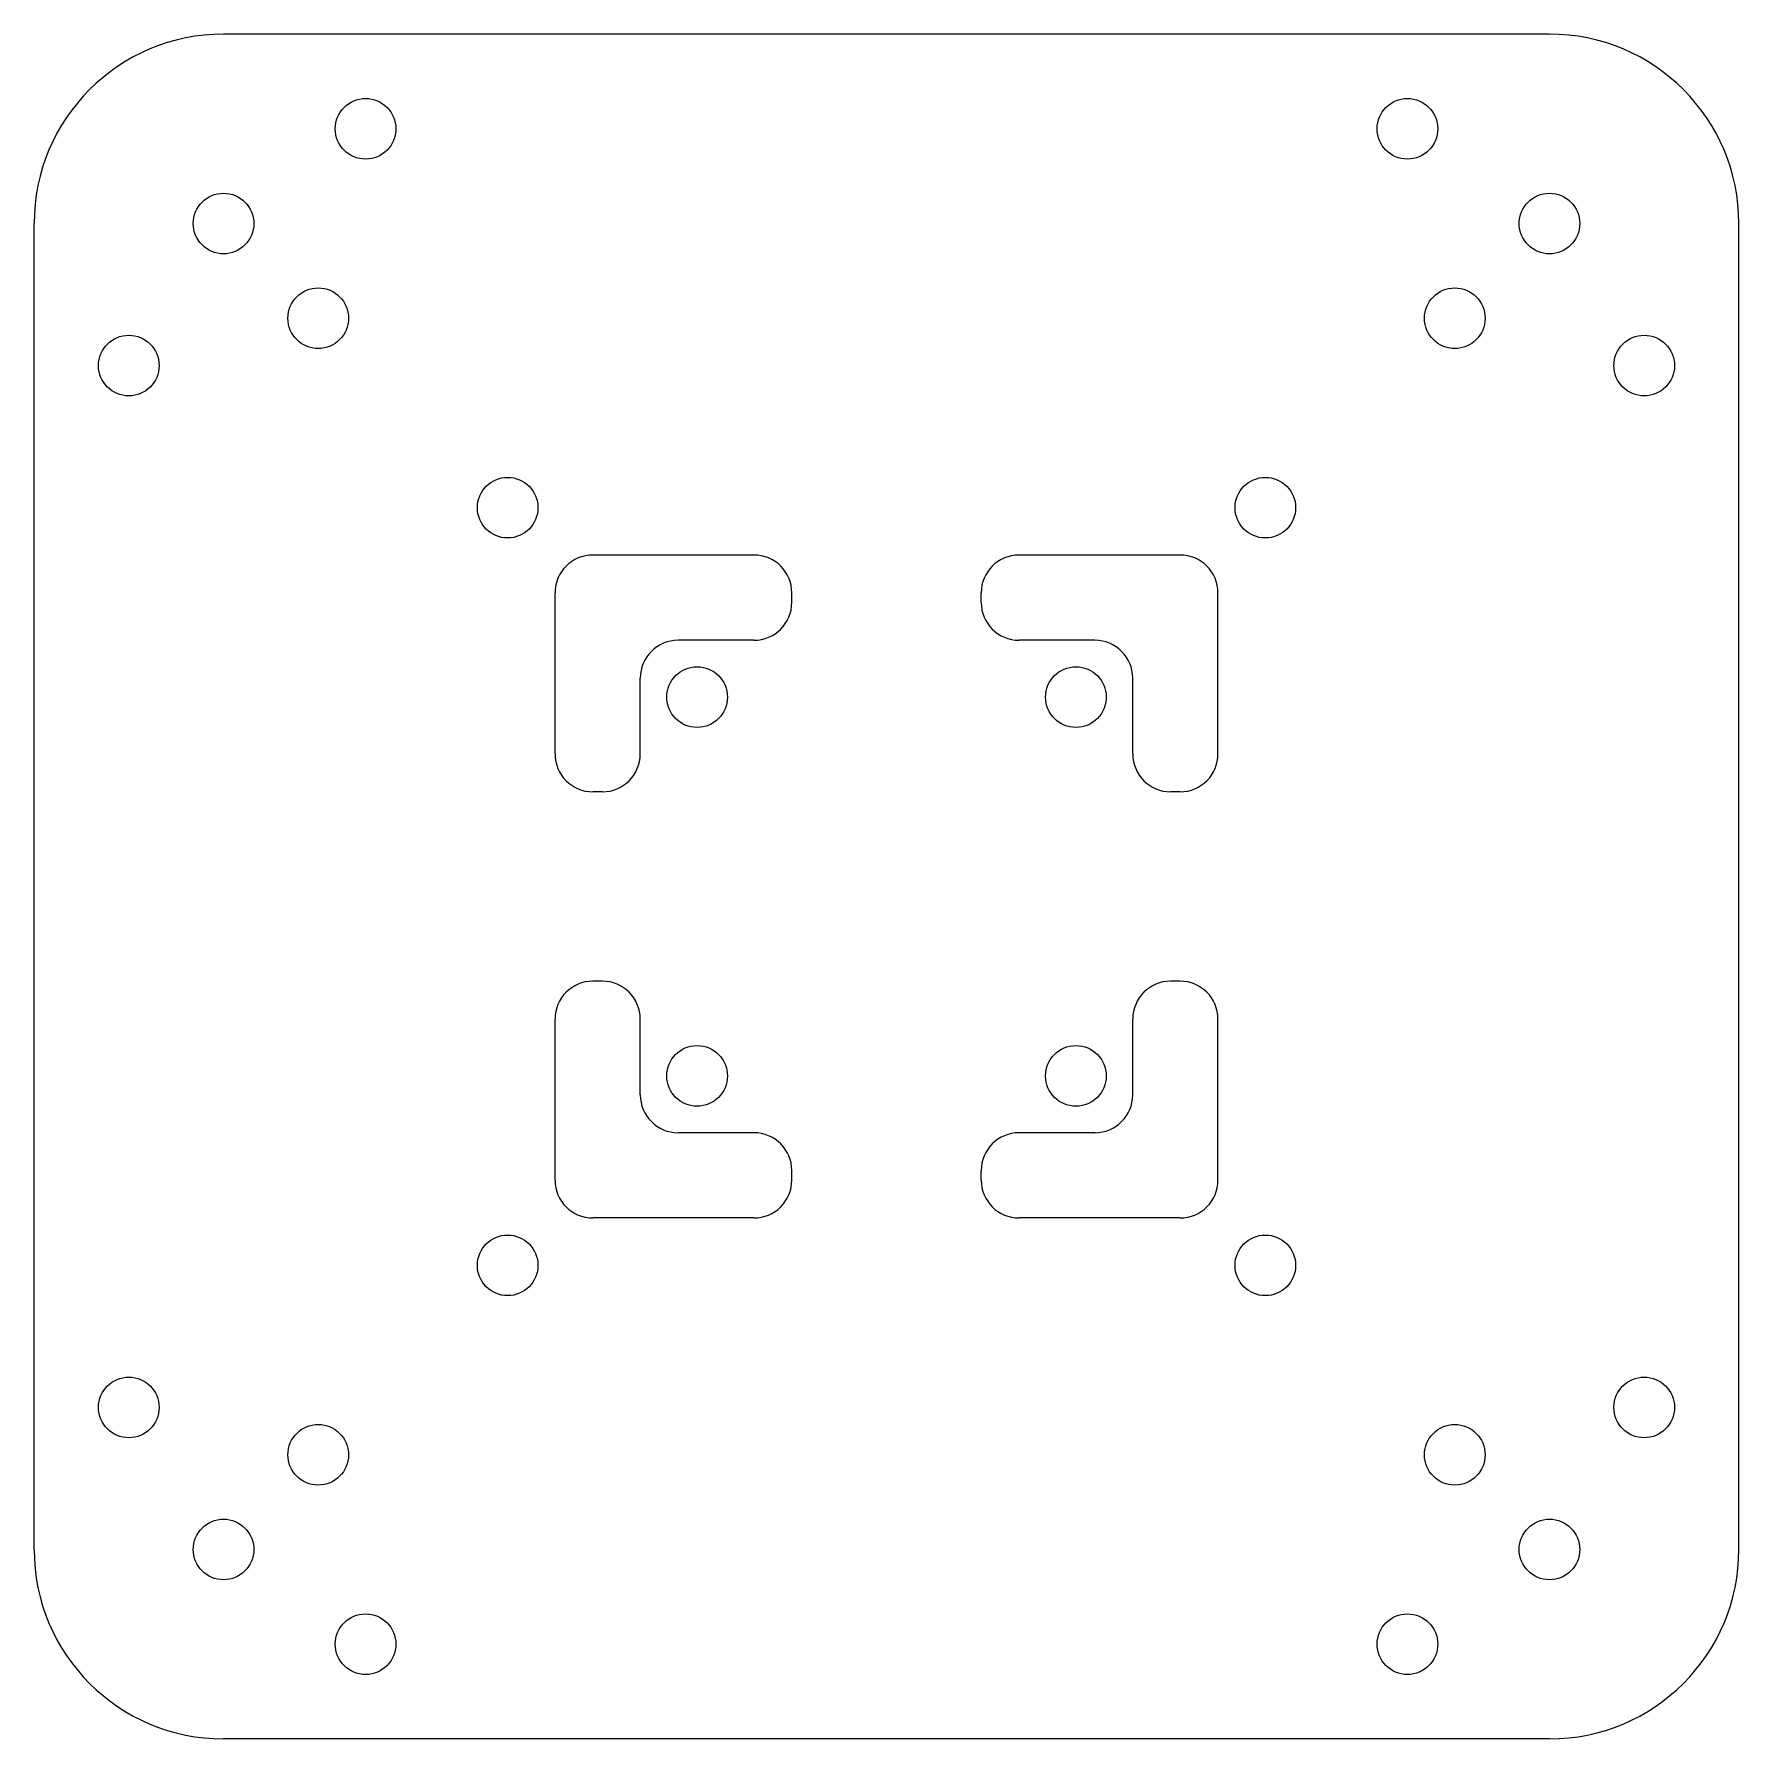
# Model space of a CAD drawing. Header units: millimetres. Extents: x -45 to 45, y -45 to 45.
import ezdxf

# ---------------------------------------------------------------- set-up
doc = ezdxf.new("R2010")
doc.units = ezdxf.units.MM

msp = doc.modelspace()

# ---------------------------------------------------------------- linework, layer by layer
at = {"color": 7, "linetype": 'Continuous', "lineweight": 25}
for p, q in [((35, 45), (-35, 45)), ((-45, -35), (-45, 35)), ((45, -35), (45, 35)), ((-7, 17.5), (-15.5, 17.5)), ((15.5, 17.5), (7, 17.5)), ((-17.5, 7), (-17.5, 15.5)), ((-5, 15), (-5, 15.5)), ((5, 15), (5, 15.5)), ((17.5, 7), (17.5, 15.5)), ((-7, 13), (-11, 13)), ((11, 13), (7, 13)), ((-13, 7), (-13, 11)), ((13, 7), (13, 11)), ((-15, 5), (-15.5, 5)), ((15.5, 5), (15, 5)), ((-15, -5), (-15.5, -5)), ((15.5, -5), (15, -5)), ((-17.5, -15.5), (-17.5, -7)), ((-13, -11), (-13, -7)), ((13, -11), (13, -7)), ((17.5, -15.5), (17.5, -7)), ((-7, -13), (-11, -13)), ((11, -13), (7, -13)), ((-5, -15.5), (-5, -15)), ((5, -15.5), (5, -15)), ((-7, -17.5), (-15.5, -17.5)), ((15.5, -17.5), (7, -17.5)), ((35, -45), (-35, -45))]:
    msp.add_line(p, q, dxfattribs=at)
for centre in [(-27.5, 40), (27.5, 40), (-35, 35), (35, 35), (-30, 30), (30, 30), (-40, 27.5), (40, 27.5), (-20, 20), (20, 20), (-10, 10), (10, 10), (-10, -10), (10, -10), (-20, -20), (20, -20), (-40, -27.5), (40, -27.5), (-30, -30), (30, -30), (-35, -35), (35, -35), (-27.5, -40), (27.5, -40)]:
    msp.add_circle(centre, 1.6, dxfattribs=at)
for centre, radius, start, end in [((-35, 35), 10, 90, 180), ((35, 35), 10, 0, 90), ((-15.5, 15.5), 2, 90, 180), ((-7, 15.5), 2, 0, 90), ((7, 15.5), 2, 90, 180), ((15.5, 15.5), 2, 0, 90), ((-7, 15), 2, 270, 0), ((7, 15), 2, 180, 270), ((-11, 11), 2, 90, 180), ((11, 11), 2, 0, 90), ((-15.5, 7), 2, 180, 270), ((-15, 7), 2, 270, 0), ((15, 7), 2, 180, 270), ((15.5, 7), 2, 270, 0), ((-15.5, -7), 2, 90, 180), ((-15, -7), 2, 0, 90), ((15, -7), 2, 90, 180), ((15.5, -7), 2, 0, 90), ((-11, -11), 2, 180, 270), ((11, -11), 2, 270, 0), ((-7, -15), 2, 0, 90), ((7, -15), 2, 90, 180), ((-15.5, -15.5), 2, 180, 270), ((-7, -15.5), 2, 270, 0), ((7, -15.5), 2, 180, 270), ((15.5, -15.5), 2, 270, 0), ((-35, -35), 10, 180, 270), ((35, -35), 10, 270, 0)]:
    msp.add_arc(centre, radius, start, end, dxfattribs=at)

doc.saveas('drawing.dxf')
